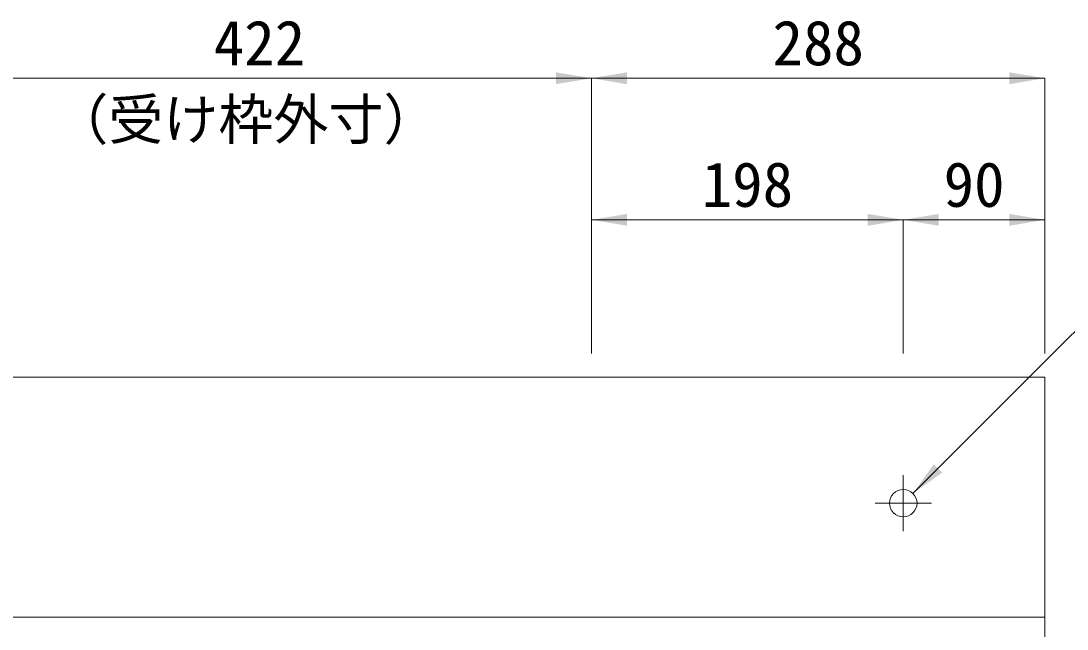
# Model space of a CAD drawing. Units: millimetres at full size. Extents: x -44570 to -19804, y 69050 to 91573.
# Drawn here: x -25656 to -24991, y 72457 to 72843 of the extents above; entities that cross this region are included whole.
import ezdxf
from ezdxf.enums import TextEntityAlignment as Align

# ---------------------------------------------------------------- set-up
doc = ezdxf.new("R2010")
doc.units = ezdxf.units.MM
doc.header["$LTSCALE"] = 30
doc.linetypes.add('USER1', pattern=[1.35, 0.75, -0.6])
doc.linetypes.add('USER2', pattern=[28.575, 19.05, -3.175, 3.175, -3.175])
for name, color, linetype, lineweight in [('0_2', 7, 'Continuous', 20), ('寸法線', 7, 'Continuous', 9), ('本体', 2, 'Continuous', 9), ('ｲﾝｻｰﾄ', 3, 'USER1', 5)]:
    doc.layers.add(name, color=color, linetype=linetype, lineweight=lineweight)
doc.styles.add('ＭＳ ゴシック', font='')
doc.styles.get('ＭＳ ゴシック').set_extended_font_data('MS Gothic')

# ---------------------------------------------------------------- blocks, each defined once
blk = doc.blocks.new('filled_arrow')
at = {"color": 0, "linetype": 'Continuous', "lineweight": -2}
blk.add_solid([(7.5, 1.25), (0, 0), (7.5, -1.25)], dxfattribs=at)

msp = doc.modelspace()

# ---------------------------------------------------------------- linework, layer by layer
at = {"layer": '寸法線'}
for p, q in [((-25715.56, 72806.52), (-25293.56, 72806.52)), ((-25293.56, 72631.57), (-25293.56, 72806.52)), ((-25293.56, 72806.52), (-25005.57, 72806.52)), ((-25293.56, 72631.57), (-25293.56, 72806.52)), ((-25005.57, 72631.57), (-25005.57, 72806.52)), ((-25293.56, 72716.57), (-25095.57, 72716.57)), ((-25293.56, 72631.57), (-25293.56, 72716.57)), ((-25095.57, 72631.57), (-25095.57, 72716.57)), ((-25095.57, 72716.57), (-25005.57, 72716.57)), ((-25095.57, 72631.57), (-25095.57, 72716.57)), ((-25005.57, 72631.57), (-25005.57, 72716.57))]:
    msp.add_line(p, q, dxfattribs=at)
at = {"layer": '寸法線', "linetype": 'USER2'}
for p, q in [((-25095.57, 72554.42), (-25095.57, 72518.72)), ((-25113.42, 72536.57), (-25077.72, 72536.57))]:
    msp.add_line(p, q, dxfattribs=at)
at = {"layer": '寸法線'}
msp.add_lwpolyline([(-25089.38, 72542.76), (-24886.46, 72745.68), (-24660.55, 72745.68)], dxfattribs=at)
at = {"layer": '本体', "lineweight": 20}
for p, q in [((-26003.57, 72616.57), (-25005.57, 72616.57)), ((-25005.57, 72616.57), (-25005.57, 72076.57))]:
    msp.add_line(p, q, dxfattribs=at)
at = {"layer": '本体'}
msp.add_line((-26003.57, 72464.07), (-25005.57, 72464.07), dxfattribs=at)
at = {"layer": 'ｲﾝｻｰﾄ', "linetype": 'Continuous'}
msp.add_circle((-25095.57, 72536.57), 8.75, dxfattribs=at)

# ---------------------------------------------------------------- block references
at = {"layer": '寸法線', "xscale": 3, "yscale": 3}
for p, rotation in [((-25293.56, 72806.52), 180), ((-25005.57, 72806.52), 180), ((-25095.57, 72716.57), 180), ((-25005.57, 72716.57), 180), ((-25089.38, 72542.76), 45)]:
    msp.add_blockref('filled_arrow', p, dxfattribs=dict(at, rotation=rotation))
for p in [(-25293.56, 72806.52), (-25293.56, 72716.57), (-25095.57, 72716.57)]:
    msp.add_blockref('filled_arrow', p, dxfattribs=at)

# ---------------------------------------------------------------- texts
at = {"layer": '0_2', "style": 'ＭＳ ゴシック'}
msp.add_text('（受け枠外寸）', height=25.63, dxfattribs=at).set_placement((-25635.52, 72759.86), align=Align.BOTTOM_LEFT)
at = {"layer": '寸法線', "style": 'ＭＳ ゴシック'}
for s, p in [('422', (-25504.56, 72829.02)), ('288', (-25149.57, 72829.02)), ('198', (-25194.56, 72739.07)), ('90', (-25050.57, 72739.07))]:
    msp.add_text(s, height=28.48, dxfattribs=at).set_placement(p, align=Align.MIDDLE_CENTER)

doc.saveas('drawing.dxf')
